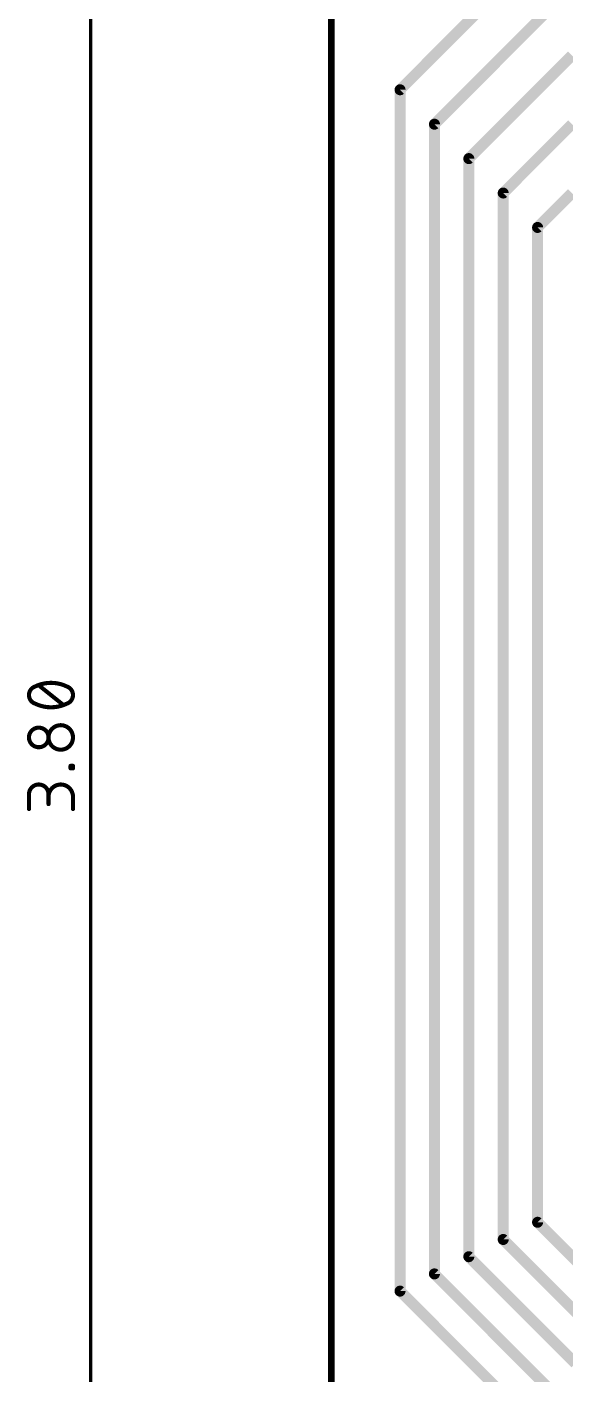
# Model space of a CAD drawing. Extents: x -0.44 to 7.02, y -0.01 to 4.84.
# Drawn here: x -0.443 to 0.34, y 0.985 to 2.941 of the extents above; entities that cross this region are included whole.
import ezdxf

# ---------------------------------------------------------------- set-up
doc = ezdxf.new("R2010")
doc.units = 0
doc.layers.add('1', color=12, linetype='CONTINUOUS')
doc.layers.add('20', color=31, linetype='CONTINUOUS')

msp = doc.modelspace()

# ---------------------------------------------------------------- linework, layer by layer
at = {"layer": '1'}
for points, const_width in [([(-0.35, 0.002559), (-0.35, 3.797441)], 0.005118), ([(0.1, 2.85), (0.35, 3.1)], 0.016), ([(0.35, 3), (0.15, 2.8)], 0.016), ([(0.2, 2.75), (0.35, 2.9)], 0.016), ([(0.1, 1.105), (0.1, 2.85)], 0.016), ([(0.15, 2.8), (0.15, 1.13)], 0.016), ([(0.35, 2.8), (0.25, 2.7)], 0.016), ([(0.2, 1.155), (0.2, 2.75)], 0.016), ([(0.25, 2.7), (0.25, 1.18)], 0.016), ([(0.35, 2.7), (0.3, 2.65)], 0.016), ([(0.3, 1.205), (0.3, 2.65)], 0.016), ([(-0.38984, 1.956559), (-0.425396, 1.985004)], 0.006), ([(-0.379174, 1.864386), (-0.379174, 1.867941)], 0.006), ([(-0.379174, 1.867941), (-0.375618, 1.867941)], 0.006), ([(-0.375618, 1.864386), (-0.379174, 1.864386)], 0.006), ([(-0.375618, 1.867941), (-0.375618, 1.864386)], 0.006), ([(-0.439618, 1.805307), (-0.439618, 1.826641)], 0.006), ([(-0.411174, 1.826641), (-0.411174, 1.812419)], 0.006), ([(-0.375618, 1.805307), (-0.375618, 1.823085)], 0.006), ([(0.405, 1.1), (0.3, 1.205)], 0.016), ([(0.25, 1.18), (0.38, 1.05)], 0.016), ([(0.355, 1), (0.2, 1.155)], 0.016), ([(0.33, 0.95), (0.15, 1.13)], 0.016), ([(0.305, 0.9), (0.1, 1.105)], 0.016)]:
    msp.add_lwpolyline(points, dxfattribs=dict(at, const_width=const_width))
for points, const_width in [([(0.104, 2.85, 1), (0.096, 2.85)], 0.008), ([(0.097172, 2.852828, 1), (0.102828, 2.847172)], 0.008), ([(0.154, 2.8, 1), (0.146, 2.8)], 0.008), ([(0.147172, 2.802828, 1), (0.152828, 2.797172)], 0.008), ([(0.204, 2.75, 1), (0.196, 2.75)], 0.008), ([(0.197172, 2.752828, 1), (0.202828, 2.747172)], 0.008), ([(0.254, 2.7, 1), (0.246, 2.7)], 0.008), ([(0.247172, 2.702828, 1), (0.252828, 2.697172)], 0.008), ([(0.304, 2.65, 1), (0.296, 2.65)], 0.008), ([(0.297172, 2.652828, 1), (0.302828, 2.647172)], 0.008), ([(-0.430729, 1.983226, 0.320464), (-0.439618, 1.970782)], 0.006), ([(-0.407618, 1.988559, 0.113888), (-0.430729, 1.983226)], 0.006), ([(-0.431387, 1.984574, 1), (-0.430072, 1.981878)], 0.003), ([(-0.430243, 1.981807, 1), (-0.431216, 1.984645)], 0.003), ([(-0.424459, 1.986175, 1), (-0.426333, 1.983833)], 0.003), ([(-0.384507, 1.983226, 0.113887), (-0.407618, 1.988559)], 0.006), ([(-0.407618, 1.990059, 1), (-0.407618, 1.987059)], 0.003), ([(-0.407618, 1.987059, 1), (-0.407618, 1.990059)], 0.003), ([(-0.375618, 1.970782, 0.320462), (-0.384507, 1.983226)], 0.006), ([(-0.38402, 1.984645, 1), (-0.384993, 1.981807)], 0.003), ([(-0.385164, 1.981878, 1), (-0.38385, 1.984574)], 0.003), ([(-0.439618, 1.970782, 0.320466), (-0.430729, 1.958337)], 0.006), ([(-0.438118, 1.970782, 1), (-0.441118, 1.970782)], 0.003), ([(-0.441118, 1.970782, 1), (-0.438118, 1.970782)], 0.003), ([(-0.430072, 1.959686, 1), (-0.431387, 1.956989)], 0.003), ([(-0.430729, 1.958337, 0.113888), (-0.407618, 1.953004)], 0.006), ([(-0.431216, 1.956918, 1), (-0.430243, 1.959756)], 0.003), ([(-0.407618, 1.953004, 0.113887), (-0.384507, 1.958337)], 0.006), ([(-0.390777, 1.955388, 1), (-0.388903, 1.957731)], 0.003), ([(-0.384507, 1.958337, 0.320463), (-0.375618, 1.970782)], 0.006), ([(-0.384993, 1.959756, 1), (-0.38402, 1.956918)], 0.003), ([(-0.38385, 1.956989, 1), (-0.385164, 1.959686)], 0.003), ([(-0.374118, 1.970782, 1), (-0.377118, 1.970782)], 0.003), ([(-0.377118, 1.970782, 1), (-0.374118, 1.970782)], 0.003), ([(-0.407618, 1.954504, 1), (-0.407618, 1.951504)], 0.003), ([(-0.407618, 1.951504, 1), (-0.407618, 1.954504)], 0.003), ([(-0.425396, 1.923464, 1), (-0.425396, 1.895019)], 0.006), ([(-0.425396, 1.895019, 1), (-0.425396, 1.923464)], 0.006), ([(-0.425396, 1.924964, 1), (-0.425396, 1.921964)], 0.003), ([(-0.425396, 1.921964, 1), (-0.425396, 1.924964)], 0.003), ([(-0.393396, 1.927019, 1), (-0.393396, 1.891464)], 0.006), ([(-0.393396, 1.891464, 1), (-0.393396, 1.927019)], 0.006), ([(-0.393396, 1.928519, 1), (-0.393396, 1.925519)], 0.003), ([(-0.393396, 1.925519, 1), (-0.393396, 1.928519)], 0.003), ([(-0.425396, 1.896519, 1), (-0.425396, 1.893519)], 0.003), ([(-0.425396, 1.893519, 1), (-0.425396, 1.896519)], 0.003), ([(-0.393396, 1.892964, 1), (-0.393396, 1.889964)], 0.003), ([(-0.393396, 1.889964, 1), (-0.393396, 1.892964)], 0.003), ([(-0.377674, 1.867941, 1), (-0.380674, 1.867941)], 0.003), ([(-0.379174, 1.869441, 1), (-0.379174, 1.866441)], 0.003), ([(-0.379174, 1.865886, 1), (-0.379174, 1.862886)], 0.003), ([(-0.380674, 1.864386, 1), (-0.377674, 1.864386)], 0.003), ([(-0.374118, 1.867941, 1), (-0.377118, 1.867941)], 0.003), ([(-0.377118, 1.864386, 1), (-0.374118, 1.864386)], 0.003), ([(-0.375618, 1.866441, 1), (-0.375618, 1.869441)], 0.003), ([(-0.375618, 1.862886, 1), (-0.375618, 1.865886)], 0.003), ([(-0.411173, 1.826641, 1), (-0.439618, 1.826641)], 0.006), ([(-0.375618, 1.823085, 1), (-0.411173, 1.823085)], 0.006), ([(-0.438118, 1.826641, 1), (-0.441118, 1.826641)], 0.003), ([(-0.441118, 1.826641, 1), (-0.438118, 1.826641)], 0.003), ([(-0.409674, 1.826641, 1), (-0.412674, 1.826641)], 0.003), ([(-0.412673, 1.826641, 1), (-0.409673, 1.826641)], 0.003), ([(-0.412673, 1.823085, 1), (-0.409673, 1.823085)], 0.003), ([(-0.374118, 1.823085, 1), (-0.377118, 1.823085)], 0.003), ([(-0.377118, 1.823085, 1), (-0.374118, 1.823085)], 0.003), ([(-0.441118, 1.805307, 1), (-0.438118, 1.805307)], 0.003), ([(-0.412674, 1.812419, 1), (-0.409674, 1.812419)], 0.003), ([(-0.377118, 1.805307, 1), (-0.374118, 1.805307)], 0.003), ([(0.296, 1.205, 1), (0.304, 1.205)], 0.008), ([(0.302828, 1.207828, 1), (0.297172, 1.202172)], 0.008), ([(0.246, 1.18, 1), (0.254, 1.18)], 0.008), ([(0.252828, 1.182828, 1), (0.247172, 1.177172)], 0.008), ([(0.196, 1.155, 1), (0.204, 1.155)], 0.008), ([(0.202828, 1.157828, 1), (0.197172, 1.152172)], 0.008), ([(0.152828, 1.132828, 1), (0.147172, 1.127172)], 0.008), ([(0.146, 1.13, 1), (0.154, 1.13)], 0.008), ([(0.096, 1.105, 1), (0.104, 1.105)], 0.008), ([(0.102828, 1.107828, 1), (0.097172, 1.102172)], 0.008)]:
    msp.add_lwpolyline(points, format="xyb", dxfattribs=dict(at, const_width=const_width))
at = {"layer": '20', "const_width": 0.01}
msp.add_lwpolyline([(0, 3.705), (0, 0.125)], dxfattribs=at)

doc.saveas('drawing.dxf')
